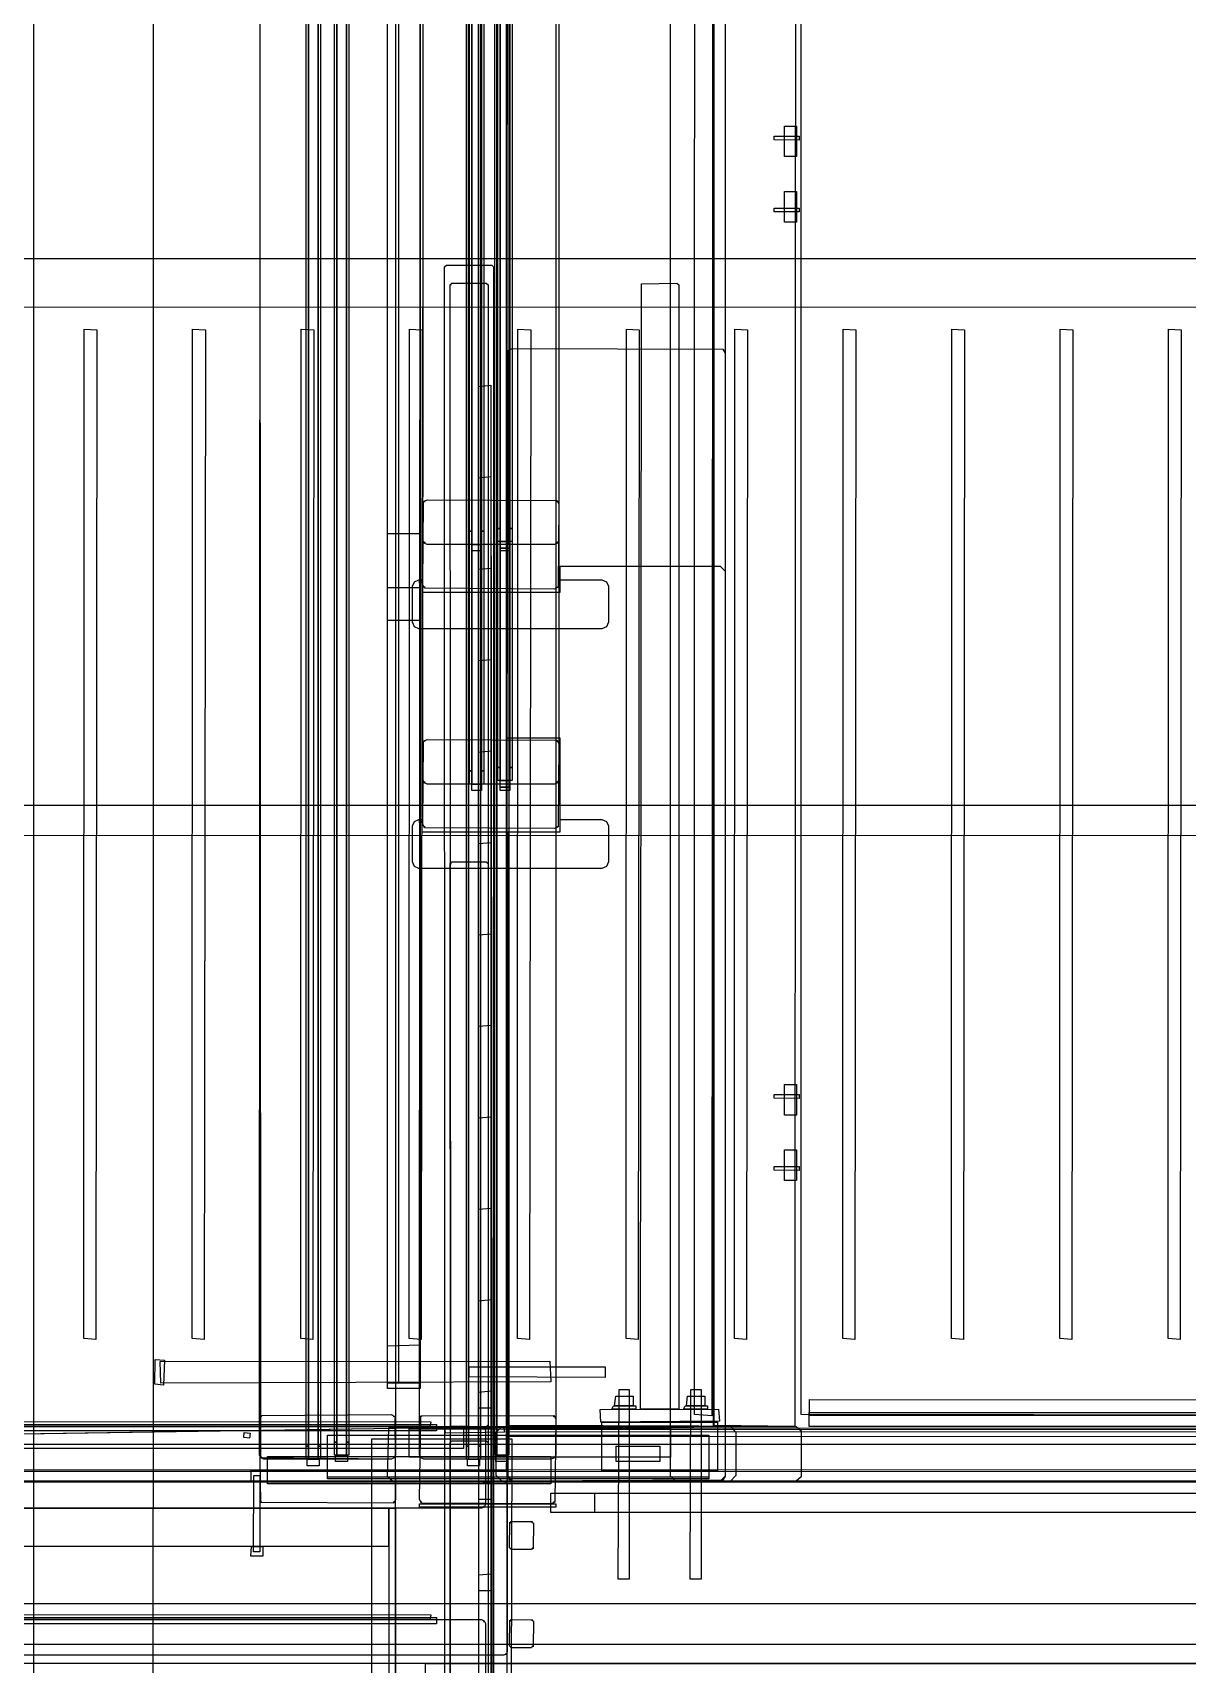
# Model space of a CAD drawing. Header units: metres. Extents: x 292.5 to 342.7, y -1 to 8.9.
# Drawn here: x 293.564 to 294.624, y 3.032 to 4.53 of the extents above; entities that cross this region are included whole.
import ezdxf

# ---------------------------------------------------------------- set-up
doc = ezdxf.new("R2010")
doc.units = ezdxf.units.M
doc.layers.add('VISTA', color=8, linetype='Continuous')

msp = doc.modelspace()

# ---------------------------------------------------------------- linework, layer by layer
at = {"layer": 'VISTA'}
for points in [[(293.5651, 6.5658), (293.5716, 6.5928), (293.5951, 6.6292), (293.7421, 6.7726), (293.745, 6.7855), (293.745, 6.897), (293.855, 6.897), (293.8544, 6.7715), (293.8489, 6.7441), (293.8379, 6.7184), (293.8122, 6.6859), (293.701, 6.5809), (293.6749, 6.5529), (293.6746, -0.2029), (293.6711, -0.2091), (293.664, -0.2147), (293.6417, -0.2226), (293.6278, -0.2243), (293.5996, -0.2228), (293.5768, -0.2152), (293.5656, -0.2035), (293.5651, 6.5658)], [(294, 6.3955), (294.0045, 6.4), (294.6355, 6.4), (294.64, 6.3955), (294.64, 3.2045), (294.6355, 3.2), (294.0045, 3.2), (294, 3.2045), (294, 6.3955)], [(294, 6.3955), (294.0045, 6.4), (294.1955, 6.4), (294.2, 6.3955), (294.2, 3.2045), (294.1955, 3.2), (294.0045, 3.2), (294, 3.2045), (294, 6.3955)], [(294, 6.3955), (294.0019, 6.3992), (301.9955, 6.4), (301.9992, 6.3981), (302, 3.2045), (301.9981, 3.2008), (294.0045, 3.2), (294, 3.2045), (294, 6.3955)], [(294.15, 5.9455), (294.1519, 5.9492), (297.5455, 5.95), (297.5492, 5.9481), (297.55, 3.2045), (297.5481, 3.2008), (294.1545, 3.2), (294.15, 3.2045), (294.15, 5.9455)], [(294.0435, 5.92), (294.0463, 5.9188), (294.0475, 5.916), (294.0475, 3.844), (294.0463, 3.8412), (294.0435, 3.84), (293.9265, 3.84), (293.9237, 3.8412), (293.9225, 3.844), (293.9237, 5.9188), (294.0435, 5.92)], [(294.0435, 5.92), (294.0463, 5.9188), (294.0475, 5.916), (294.0475, 3.844), (294.0463, 3.8412), (294.0435, 3.84), (293.9265, 3.84), (293.9237, 3.8412), (293.9225, 3.844), (293.9237, 5.9188), (294.0435, 5.92)], [(293.9675, 5.92), (293.9765, 5.92), (293.9765, 3.84), (293.9675, 3.84), (293.9675, 5.92)], [(293.9675, 5.908), (293.9675, 3.852), (293.9655, 3.852), (293.9655, 5.908), (293.9675, 5.908)], [(293.9675, 5.908), (293.9675, 3.852), (293.9655, 3.852), (293.9655, 5.908), (293.9675, 5.908)], [(293.9785, 5.908), (293.9785, 3.852), (293.9765, 3.852), (293.9765, 5.908), (293.9785, 5.908)], [(293.9785, 5.908), (293.9785, 3.852), (293.9765, 3.852), (293.9765, 5.908), (293.9785, 5.908)], [(293.9935, 5.9049), (293.9935, 3.8551), (293.9915, 3.8551), (293.9915, 5.9049), (293.9935, 5.9049)], [(293.9935, 5.9049), (293.9935, 3.8551), (293.9915, 3.8551), (293.9915, 5.9049), (293.9935, 5.9049)], [(293.9935, 5.9169), (294.0025, 5.9169), (294.0025, 3.8431), (293.9935, 3.8431), (293.9935, 5.9169)], [(294.0045, 5.9049), (294.0045, 3.8551), (294.0025, 3.8551), (294.0025, 5.9049), (294.0045, 5.9049)], [(294.0045, 5.9049), (294.0045, 3.8551), (294.0025, 3.8551), (294.0025, 5.9049), (294.0045, 5.9049)], [(293.89, 5.79), (293.92, 5.79), (293.92, 3.29), (293.89, 3.29), (293.89, 5.79)], [(293.92, 5.79), (293.92, 3.29), (293.89, 3.29), (293.89, 5.79), (293.92, 5.79)], [(293.9005, 3.29), (293.9005, 5.716), (293.9045, 5.716), (293.9045, 5.79), (293.92, 5.79), (293.92, 3.29), (293.9005, 3.29)], [(293.89, 5.78), (293.92, 5.78), (293.92, 4.02), (293.89, 4.02), (293.89, 5.78)], [(293.89, 5.78), (293.92, 5.78), (293.92, 4.02), (293.89, 4.02), (293.89, 5.78)], [(293.89, 5.78), (293.92, 5.78), (293.92, 4.02), (293.89, 4.02), (293.89, 5.78)], [(293.89, 5.78), (293.92, 5.78), (293.92, 4.02), (293.89, 4.02), (293.89, 5.78)], [(294.0435, 5.78), (294.0463, 5.7788), (294.0475, 5.776), (294.0475, 4.064), (294.0463, 4.0612), (294.0435, 4.06), (293.9265, 4.06), (293.9237, 4.0612), (293.9225, 4.064), (293.9237, 5.7788), (294.0435, 5.78)], [(294.0435, 5.78), (294.0463, 5.7788), (294.0475, 5.776), (294.0475, 4.064), (294.0463, 4.0612), (294.0435, 4.06), (293.9265, 4.06), (293.9237, 4.0612), (293.9225, 4.064), (293.9237, 5.7788), (294.0435, 5.78)], [(293.9675, 5.78), (293.9765, 5.78), (293.9765, 4.06), (293.9675, 4.06), (293.9675, 5.78)], [(293.9935, 5.7774), (294.0025, 5.7774), (294.0025, 4.0626), (293.9935, 4.0626), (293.9935, 5.7774)], [(293.8935, 5.76), (293.8963, 5.7588), (293.8975, 5.756), (293.8975, 3.224), (293.8963, 3.2212), (293.8935, 3.22), (293.7765, 3.22), (293.7737, 3.2212), (293.7725, 3.224), (293.7737, 5.7588), (293.8935, 5.76)], [(293.7725, 5.756), (293.7737, 5.7588), (293.7765, 5.76), (293.8935, 5.76), (293.8963, 5.7588), (293.8975, 5.756), (293.8975, 3.224), (293.8963, 3.2212), (293.8935, 3.22), (293.7737, 3.2212), (293.7725, 5.756)], [(293.8175, 5.76), (293.8265, 5.76), (293.8265, 3.22), (293.8175, 3.22), (293.8175, 5.76)], [(293.8435, 5.7562), (293.8525, 5.7562), (293.8525, 3.2238), (293.8435, 3.2238), (293.8435, 5.7562)], [(294.0405, 5.76), (294.0433, 5.7588), (294.0445, 5.756), (294.0445, 3.224), (294.0433, 3.2212), (294.0405, 3.22), (293.9235, 3.22), (293.9207, 3.2212), (293.9195, 3.224), (293.9207, 5.7588), (294.0405, 5.76)], [(294.0405, 5.76), (294.0433, 5.7588), (294.0445, 5.756), (294.0445, 3.224), (294.0433, 3.2212), (294.0405, 3.22), (293.9235, 3.22), (293.9207, 3.2212), (293.9195, 3.224), (293.9207, 5.7588), (294.0405, 5.76)], [(293.9645, 5.76), (293.9735, 5.76), (293.9735, 3.22), (293.9645, 3.22), (293.9645, 5.76)], [(293.9675, 5.768), (293.9675, 4.072), (293.9655, 4.072), (293.9655, 5.768), (293.9675, 5.768)], [(293.9675, 5.768), (293.9675, 4.072), (293.9655, 4.072), (293.9655, 5.768), (293.9675, 5.768)], [(293.9785, 5.768), (293.9785, 4.072), (293.9765, 4.072), (293.9765, 5.768), (293.9785, 5.768)], [(293.9785, 5.768), (293.9785, 4.072), (293.9765, 4.072), (293.9765, 5.768), (293.9785, 5.768)], [(293.9905, 5.7562), (293.9995, 5.7562), (293.9995, 3.2238), (293.9905, 3.2238), (293.9905, 5.7562)], [(293.9935, 5.7654), (293.9935, 4.0746), (293.9915, 4.0746), (293.9915, 5.7654), (293.9935, 5.7654)], [(293.9935, 5.7654), (293.9935, 4.0746), (293.9915, 4.0746), (293.9915, 5.7654), (293.9935, 5.7654)], [(294.0045, 5.7654), (294.0045, 4.0746), (294.0025, 4.0746), (294.0025, 5.7654), (294.0045, 5.7654)], [(294.0045, 5.7654), (294.0045, 4.0746), (294.0025, 4.0746), (294.0025, 5.7654), (294.0045, 5.7654)], [(293.8175, 5.748), (293.8175, 3.232), (293.8155, 3.232), (293.8155, 5.748), (293.8175, 5.748)], [(293.8175, 5.748), (293.8175, 3.232), (293.8155, 3.232), (293.8155, 5.748), (293.8175, 5.748)], [(293.8285, 5.748), (293.8285, 3.232), (293.8265, 3.232), (293.8265, 5.748), (293.8285, 5.748)], [(293.8285, 5.748), (293.8285, 3.232), (293.8265, 3.232), (293.8265, 5.748), (293.8285, 5.748)], [(293.8435, 5.7442), (293.8435, 3.2358), (293.8415, 3.2358), (293.8415, 5.7442), (293.8435, 5.7442)], [(293.8435, 5.7442), (293.8435, 3.2358), (293.8415, 3.2358), (293.8415, 5.7442), (293.8435, 5.7442)], [(293.8545, 5.7442), (293.8545, 3.2358), (293.8525, 3.2358), (293.8525, 5.7442), (293.8545, 5.7442)], [(293.8545, 5.7442), (293.8545, 3.2358), (293.8525, 3.2358), (293.8525, 5.7442), (293.8545, 5.7442)], [(293.9645, 5.748), (293.9645, 3.232), (293.9625, 3.232), (293.9625, 5.748), (293.9645, 5.748)], [(293.9645, 5.748), (293.9645, 3.232), (293.9625, 3.232), (293.9625, 5.748), (293.9645, 5.748)], [(293.9755, 5.748), (293.9755, 3.232), (293.9735, 3.232), (293.9735, 5.748), (293.9755, 5.748)], [(293.9755, 5.748), (293.9755, 3.232), (293.9735, 3.232), (293.9735, 5.748), (293.9755, 5.748)], [(293.9905, 5.7442), (293.9905, 3.2358), (293.9885, 3.2358), (293.9885, 5.7442), (293.9905, 5.7442)], [(293.9905, 5.7442), (293.9905, 3.2358), (293.9885, 3.2358), (293.9885, 5.7442), (293.9905, 5.7442)], [(294.0015, 5.7442), (294.0015, 3.2358), (293.9995, 3.2358), (293.9995, 5.7442), (294.0015, 5.7442)], [(294.0015, 5.7442), (294.0015, 3.2358), (293.9995, 3.2358), (293.9995, 5.7442), (294.0015, 5.7442)], [(294.19, 5.639), (294.189, 3.25), (294, 3.251), (294.0003, 5.6397), (294.19, 5.639)], [(294.265, 5.639), (294.264, 3.25), (294, 3.251), (294.0003, 5.6397), (294.265, 5.639)], [(294.265, 5.639), (294.264, 3.25), (294.19, 3.251), (294.19, 5.639), (294.265, 5.639)], [(294.189, 5.604), (294.188, 3.26), (294.172, 3.261), (294.1723, 5.6047), (294.189, 5.604)], [(294.189, 5.604), (294.188, 3.26), (294.172, 3.261), (294.1723, 5.6047), (294.189, 5.604)], [(295.125, 5.599), (295.124, 3.26), (294.27, 3.261), (294.27, 5.599), (295.125, 5.599)], [(294.245, 4.4348), (294.268, 4.4348), (294.268, 4.4312), (294.245, 4.4314), (294.245, 4.4348)], [(294.2655, 4.444), (294.2655, 4.416), (294.2545, 4.416), (294.2545, 4.444), (294.2655, 4.444)], [(294.2655, 4.384), (294.2655, 4.356), (294.2545, 4.356), (294.2545, 4.384), (294.2655, 4.384)], [(294.245, 4.3688), (294.268, 4.3688), (294.268, 4.3652), (294.245, 4.3654), (294.245, 4.3688)], [(293.02, 4.3208), (293.0217, 4.3225), (301.9783, 4.3225), (301.98, 4.3208), (301.98, 4.2792), (301.9793, 4.2792), (301.9793, 4.2778), (301.9783, 4.2775), (293.0207, 4.2778), (293.02, 4.3208)], [(293.9425, 4.3148), (293.9442, 4.3165), (293.9858, 4.3165), (293.9875, 4.3148), (293.9875, 1.0952), (293.9858, 1.0935), (293.9442, 1.0935), (293.9432, 1.0942), (293.9425, 4.3148)], [(293.9475, 4.2983), (293.9492, 4.3), (293.9808, 4.3), (293.9825, 4.2983), (293.9825, 3.2515), (293.9808, 3.2498), (293.9483, 3.2505), (293.9475, 4.2983)], [(294.1558, 4.3), (294.1575, 4.2983), (294.1575, 3.266), (294.1225, 3.266), (294.1233, 4.2992), (294.1558, 4.3)], [(293.9482, 4.2981), (293.9482, 4.2983), (293.9482, 4.2981), (293.9482, 4.2981)], [(293.9822, 4.2981), (293.9822, 4.2981), (293.9822, 4.2981), (293.9822, 4.2981)], [(293.6233, 4.257), (293.6223, 3.33), (293.6113, 3.331), (293.6116, 4.2577), (293.6233, 4.257)], [(293.7229, 4.257), (293.7219, 3.33), (293.7109, 3.331), (293.7112, 4.2577), (293.7229, 4.257)], [(293.8224, 4.257), (293.8214, 3.33), (293.8104, 3.331), (293.8107, 4.2577), (293.8224, 4.257)], [(293.922, 4.257), (293.921, 3.33), (293.91, 3.331), (293.9103, 4.2577), (293.922, 4.257)], [(294.0216, 4.257), (294.0206, 3.33), (294.0096, 3.331), (294.0099, 4.2577), (294.0216, 4.257)], [(294.1211, 4.257), (294.1201, 3.33), (294.1091, 3.331), (294.1094, 4.2577), (294.1211, 4.257)], [(294.2207, 4.257), (294.2197, 3.33), (294.2087, 3.331), (294.209, 4.2577), (294.2207, 4.257)], [(294.3202, 4.257), (294.3192, 3.33), (294.3082, 3.331), (294.3085, 4.2577), (294.3202, 4.257)], [(294.4198, 4.257), (294.4188, 3.33), (294.4078, 3.331), (294.4081, 4.2577), (294.4198, 4.257)], [(294.5193, 4.257), (294.5183, 3.33), (294.5073, 3.331), (294.5076, 4.2577), (294.5193, 4.257)], [(294.6189, 4.257), (294.6179, 3.33), (294.6069, 3.331), (294.6072, 4.2577), (294.6189, 4.257)], [(294.0485, 3.796), (294.0485, 3.882), (294, 3.882), (294.0008, 4.2381), (294.0045, 4.24), (294.1981, 4.2392), (294.2, 4.2355), (294.2, 3.2045), (294.1981, 3.2008), (294.0045, 3.2), (294.0008, 3.2019), (294.0008, 3.796), (294.0485, 3.796)], [(293.974, 4.2051), (293.985, 4.2061), (293.986, 3.267), (293.974, 3.267), (293.974, 4.2051)], [(293.974, 4.1212), (293.985, 4.1222), (293.986, 3.183), (293.974, 3.183), (293.974, 4.1212)], [(293.9741, 4.1212), (293.9741, 4.1212), (293.974, 4.1212), (293.9741, 4.1212)], [(293.9265, 4.101), (294.0458, 4.1003), (294.0475, 4.097), (294.0468, 4.0207), (294.0435, 4.019), (293.9242, 4.0197), (293.9225, 4.023), (293.9232, 4.0993), (293.9265, 4.101)], [(293.9242, 4.0993), (293.9247, 4.0995), (293.924, 4.0995), (293.9242, 4.0993)], [(294.046, 4.0995), (294.0453, 4.0995), (294.0458, 4.0993), (294.046, 4.0995)], [(293.89, 4.07), (293.92, 4.07), (293.92, 3.99), (293.89, 3.99), (293.89, 4.07)], [(293.89, 4.07), (293.92, 4.07), (293.92, 3.99), (293.89, 3.99), (293.89, 4.07)], [(293.9247, 4.0615), (293.924, 4.0622), (293.924, 4.0615), (293.9247, 4.0615)], [(293.9247, 4.0615), (293.924, 4.0622), (293.9242, 4.0617), (293.9247, 4.0615)], [(293.9675, 4.072), (293.9675, 4.06), (293.9655, 4.06), (293.9655, 4.072), (293.9675, 4.072)], [(293.9785, 4.072), (293.9785, 4.06), (293.9765, 4.06), (293.9765, 4.072), (293.9785, 4.072)], [(293.9935, 4.0746), (293.9935, 4.0626), (293.9915, 4.0626), (293.9915, 4.0746), (293.9935, 4.0746)], [(294.0025, 4.0626), (294.0025, 4.0566), (293.9935, 4.0566), (293.9935, 4.0626), (294.0025, 4.0626)], [(294.0025, 4.0626), (294.0025, 4.0566), (293.9935, 4.0566), (293.9935, 4.0626), (294.0025, 4.0626)], [(294.0045, 4.0746), (294.0045, 4.0626), (294.0025, 4.0626), (294.0025, 4.0746), (294.0045, 4.0746)], [(294.046, 4.0615), (294.046, 4.0622), (294.0458, 4.0617), (294.046, 4.0615)], [(294.046, 4.0615), (294.046, 4.0622), (294.0458, 4.0617), (294.046, 4.0615)], [(293.9765, 4.06), (293.9765, 4.054), (293.9675, 4.054), (293.9675, 4.06), (293.9765, 4.06)], [(293.9765, 4.06), (293.9765, 4.054), (293.9675, 4.054), (293.9675, 4.06), (293.9765, 4.06)], [(294.0025, 4.0566), (294.0025, 4.054), (293.9935, 4.054), (293.9935, 4.0566), (294.0025, 4.0566)], [(294.0025, 4.0566), (294.0025, 4.054), (293.9935, 4.054), (293.9935, 4.0566), (294.0025, 4.0566)], [(293.974, 4.0372), (293.985, 4.0382), (293.986, 3.0991), (293.974, 3.0991), (293.974, 4.0372)], [(294, 4.016), (294.0485, 4.016), (294.0485, 4.04), (294.1955, 4.04), (294.2, 4.0355), (294.2, 3.2045), (294.1955, 3.2), (294.0045, 3.2), (294, 3.2045), (294, 4.016)], [(293.913, 4.0215), (293.9148, 4.0257), (293.919, 4.0275), (293.9215, 4.0275), (293.919, 4.0257), (293.9215, 4.0257), (293.919, 4.025), (293.9215, 4.0249), (293.9215, 4.016), (294.0485, 4.016), (294.0485, 4.0275), (294.087, 4.0275), (294.0912, 4.0257), (294.093, 4.0215), (294.093, 3.9885), (294.0912, 3.9843), (294.087, 3.9825), (293.919, 3.9825), (293.9148, 3.9843), (293.913, 3.9885), (293.913, 4.0215)], [(293.9242, 4.0207), (293.924, 4.0212), (293.924, 4.0205), (293.9242, 4.0207)], [(294.0458, 4.0207), (294.0453, 4.0205), (294.046, 4.0205), (294.0458, 4.0207)], [(293.974, 3.9533), (293.985, 3.9543), (293.986, 3.0151), (293.974, 3.0151), (293.974, 3.9533)], [(293.9265, 3.881), (294.0458, 3.8803), (294.0475, 3.877), (294.0468, 3.8007), (294.0435, 3.799), (293.9242, 3.7997), (293.9225, 3.803), (293.9232, 3.8793), (293.9265, 3.881)], [(293.9242, 3.8793), (293.9247, 3.8795), (293.924, 3.8795), (293.9242, 3.8793)], [(293.974, 3.8693), (293.985, 3.8703), (293.986, 2.9312), (293.974, 2.9312), (293.974, 3.8693)], [(294.046, 3.8795), (294.0453, 3.8795), (294.0458, 3.8793), (294.046, 3.8795)], [(293.9675, 3.852), (293.9675, 3.84), (293.9655, 3.84), (293.9655, 3.852), (293.9675, 3.852)], [(293.9785, 3.852), (293.9785, 3.84), (293.9765, 3.84), (293.9765, 3.852), (293.9785, 3.852)], [(293.9935, 3.8551), (293.9935, 3.8431), (293.9915, 3.8431), (293.9915, 3.8551), (293.9935, 3.8551)], [(294.0045, 3.8551), (294.0045, 3.8431), (294.0025, 3.8431), (294.0025, 3.8551), (294.0045, 3.8551)], [(293.9247, 3.8415), (293.924, 3.8422), (293.924, 3.8415), (293.9247, 3.8415)], [(293.9247, 3.8415), (293.924, 3.8422), (293.9242, 3.8417), (293.9247, 3.8415)], [(293.9765, 3.84), (293.9765, 3.834), (293.9675, 3.834), (293.9675, 3.84), (293.9765, 3.84)], [(293.9765, 3.84), (293.9765, 3.834), (293.9675, 3.834), (293.9675, 3.84), (293.9765, 3.84)], [(294.0025, 3.8431), (294.0025, 3.8371), (293.9935, 3.8371), (293.9935, 3.8431), (294.0025, 3.8431)], [(294.0025, 3.8431), (294.0025, 3.8371), (293.9935, 3.8371), (293.9935, 3.8431), (294.0025, 3.8431)], [(294.0025, 3.8371), (294.0025, 3.834), (293.9935, 3.834), (293.9935, 3.8371), (294.0025, 3.8371)], [(294.0025, 3.8371), (294.0025, 3.834), (293.9935, 3.834), (293.9935, 3.8371), (294.0025, 3.8371)], [(294.046, 3.8415), (294.046, 3.8422), (294.0458, 3.8417), (294.046, 3.8415)], [(294.046, 3.8415), (294.046, 3.8422), (294.0458, 3.8417), (294.046, 3.8415)], [(293.02, 3.8188), (293.0217, 3.8205), (301.9783, 3.8205), (301.98, 3.8188), (301.98, 3.7942), (301.9783, 3.7925), (293.0207, 3.7928), (293.02, 3.8188)], [(293.913, 3.8015), (293.9148, 3.8057), (293.919, 3.8075), (293.9215, 3.8075), (293.919, 3.8057), (293.9215, 3.8057), (293.919, 3.805), (293.9215, 3.8049), (293.9215, 3.796), (294.0485, 3.796), (294.0485, 3.8075), (294.087, 3.8075), (294.0912, 3.8057), (294.093, 3.8015), (294.093, 3.7685), (294.0912, 3.7643), (294.087, 3.7625), (293.919, 3.7625), (293.9148, 3.7643), (293.913, 3.7685), (293.913, 3.8015)], [(293.9242, 3.8007), (293.924, 3.8012), (293.924, 3.8005), (293.9242, 3.8007)], [(294.0458, 3.8007), (294.0453, 3.8005), (294.046, 3.8005), (294.0458, 3.8007)], [(293.974, 3.7854), (293.985, 3.7864), (293.986, 2.8472), (293.974, 2.8472), (293.974, 3.7854)], [(293.9475, 3.7668), (293.9492, 3.7685), (293.9808, 3.7685), (293.9825, 3.7668), (293.9825, 2.7198), (293.9808, 2.7181), (293.9482, 2.7189), (293.9475, 3.7668)], [(293.9482, 3.7664), (293.9482, 3.7669), (293.9482, 3.7664), (293.9482, 3.7664)], [(293.974, 3.7014), (293.985, 3.7024), (293.986, 2.7633), (293.974, 2.7633), (293.974, 3.7014)], [(293.974, 3.6175), (293.985, 3.6185), (293.986, 2.6794), (293.974, 2.6794), (293.974, 3.6175)], [(294.245, 3.5548), (294.268, 3.5548), (294.268, 3.5512), (294.245, 3.5514), (294.245, 3.5548)], [(294.2655, 3.564), (294.2655, 3.536), (294.2545, 3.536), (294.2545, 3.564), (294.2655, 3.564)], [(293.974, 3.5335), (293.985, 3.5345), (293.986, 2.5954), (293.974, 2.5954), (293.974, 3.5335)], [(294.2655, 3.504), (294.2655, 3.476), (294.2545, 3.476), (294.2545, 3.504), (294.2655, 3.504)], [(294.245, 3.4888), (294.268, 3.4888), (294.268, 3.4852), (294.245, 3.4854), (294.245, 3.4888)], [(293.974, 3.4496), (293.985, 3.4506), (293.986, 2.5115), (293.974, 2.5115), (293.974, 3.4496)], [(293.974, 3.3656), (293.985, 3.3666), (293.986, 2.4275), (293.974, 2.4275), (293.974, 3.3656)], [(293.6855, 3.311), (293.6845, 3.288), (293.6765, 3.289), (293.6768, 3.3117), (293.6855, 3.311)], [(293.92, 3.325), (293.92, 3.285), (293.89, 3.285), (293.89, 3.3242), (293.92, 3.325)], [(294.039, 3.31), (294.04, 3.291), (293.682, 3.29), (293.6813, 3.3097), (294.039, 3.31)], [(293.965, 3.305), (294.09, 3.305), (294.09, 3.295), (293.965, 3.2957), (293.965, 3.305)], [(293.974, 3.2817), (293.985, 3.2827), (293.986, 2.3436), (293.974, 2.3436), (293.974, 3.2817)], [(294.112, 3.284), (294.112, 3.11), (294.102, 3.11), (294.1027, 3.284), (294.112, 3.284)], [(294.112, 3.284), (294.112, 3.11), (294.102, 3.11), (294.1027, 3.284), (294.112, 3.284)], [(294.178, 3.284), (294.178, 3.11), (294.168, 3.11), (294.1687, 3.284), (294.178, 3.284)], [(294.178, 3.284), (294.178, 3.11), (294.168, 3.11), (294.1687, 3.284), (294.178, 3.284)], [(294.118, 3.269), (294.118, 3.266), (294.096, 3.266), (294.0975, 3.269), (294.118, 3.269)], [(294.118, 3.269), (294.118, 3.266), (294.096, 3.266), (294.0975, 3.269), (294.118, 3.269)], [(294.1155, 3.278), (294.1155, 3.269), (294.0985, 3.269), (294.0996, 3.278), (294.1155, 3.278)], [(294.1155, 3.278), (294.1155, 3.269), (294.0985, 3.269), (294.0996, 3.278), (294.1155, 3.278)], [(294.184, 3.269), (294.184, 3.266), (294.162, 3.266), (294.1635, 3.269), (294.184, 3.269)], [(294.184, 3.269), (294.184, 3.266), (294.162, 3.266), (294.1635, 3.269), (294.184, 3.269)], [(294.1815, 3.278), (294.1815, 3.269), (294.1645, 3.269), (294.1656, 3.278), (294.1815, 3.278)], [(294.1815, 3.278), (294.1815, 3.269), (294.1645, 3.269), (294.1656, 3.278), (294.1815, 3.278)], [(294.2775, 3.275), (295.118, 3.2745), (295.1175, 3.26), (294.2775, 3.2601), (294.2775, 3.275)], [(293.025, 3.252), (293.935, 3.252), (293.935, 3.246), (293.025, 3.246), (293.025, 3.252)], [(293.0307, 3.255), (293.93, 3.2543), (293.9293, 3.25), (293.0302, 3.2507), (293.0307, 3.255)], [(293.7725, 3.257), (293.7742, 3.2603), (293.8935, 3.261), (293.8968, 3.2593), (293.8975, 3.183), (293.8958, 3.1797), (293.7737, 3.1802), (293.7725, 3.257)], [(293.7742, 3.2593), (293.7747, 3.2595), (293.774, 3.2595), (293.7742, 3.2593)], [(293.896, 3.2595), (293.8953, 3.2595), (293.8958, 3.2593), (293.896, 3.2595)], [(294.0428, 3.2603), (294.0445, 3.257), (294.0438, 3.1807), (294.0405, 3.179), (293.9212, 3.1797), (293.9195, 3.183), (293.9207, 3.2598), (294.0428, 3.2603)], [(293.9212, 3.2593), (293.9217, 3.2595), (293.921, 3.2595), (293.9212, 3.2593)], [(294.043, 3.2595), (294.0423, 3.2595), (294.0428, 3.2593), (294.043, 3.2595)], [(294.194, 3.266), (294.195, 3.255), (294.086, 3.254), (294.0853, 3.2657), (294.194, 3.266)], [(294.087, 3.254), (294.193, 3.254), (294.193, 3.2092), (294.087, 3.2092), (294.087, 3.254)], [(294.2772, 3.263), (295.118, 3.2628), (295.1178, 3.25), (294.2772, 3.2502), (294.2772, 3.263)], [(292.9835, 3.25), (293.9765, 3.25), (293.979, 3.249), (293.98, 3.2465), (293.98, 3.1785), (293.979, 3.176), (293.9765, 3.175), (292.9835, 3.175), (292.981, 3.176), (292.98, 3.1785), (292.9806, 3.2485), (292.9835, 3.25)], [(293, 3.25), (293.96, 3.25), (293.96, 3.2299), (293, 3.23), (293, 3.25)], [(293.001, 3.235), (293.211, 3.2382), (293.999, 3.25), (294, 3.249), (293.999, 3.21), (293.211, 3.21), (293.001, 3.21), (293.001, 3.235)], [(293.001, 3.235), (293.9998, 3.25), (293.9998, 3.25), (294, 3.211), (293.999, 3.21), (293.764, 3.21), (293.211, 3.21), (293.001, 3.21), (293.001, 3.235)], [(293.001, 3.2468), (293.21, 3.2468), (293.211, 3.25), (293.999, 3.25), (294, 3.201), (293.999, 3.2), (293.211, 3.2), (293.001, 3.2), (293.001, 3.2468)], [(293.7585, 3.2445), (293.764, 3.244), (293.7635, 3.2395), (293.7581, 3.24), (293.7585, 3.2445)], [(294.185, 3.242), (294.185, 3.202), (293.835, 3.202), (293.835, 3.242), (294.185, 3.242)], [(294.185, 3.242), (294.185, 3.202), (293.835, 3.202), (293.835, 3.242), (294.185, 3.242)], [(294.0044, 3.2387), (294.0037, 3.0093), (293.8756, 3.0101), (293.8756, 3.2387), (294.0044, 3.2387)], [(294.2653, 3.25), (294.27, 3.246), (294.27, 3.204), (294.2653, 3.2), (293.8947, 3.2), (293.89, 3.204), (293.8914, 3.2488), (294.2653, 3.25)], [(293.91, 3.222), (293.91, 3.248), (294.15, 3.248), (294.15, 3.222), (293.91, 3.222)], [(293.9965, 3.25), (293.9975, 3.245), (293.9435, 3.244), (293.9428, 3.2497), (293.9965, 3.25)], [(293.9965, 3.25), (293.9975, 3.245), (293.9435, 3.244), (293.9428, 3.2497), (293.9965, 3.25)], [(293.9475, 3.2352), (293.9492, 3.2369), (293.9808, 3.2369), (293.9825, 3.2352), (293.9825, 2.1882), (293.9808, 2.1865), (293.9482, 2.1872), (293.9475, 3.2352)], [(293.9783, 3.249), (293.9783, 3.2483), (293.979, 3.2483), (293.9783, 3.249)], [(293.99, 3.245), (293.995, 3.25), (294.205, 3.25), (294.21, 3.245), (294.21, 3.205), (294.205, 3.2), (293.995, 3.2), (293.99, 3.205), (293.99, 3.245)], [(293.9998, 3.25), (293.9998, 3.25), (293.9998, 3.25), (293.9998, 3.25)], [(301.995, 3.25), (302, 3.245), (302, 3.205), (301.995, 3.2), (294.005, 3.2), (294, 3.205), (294.0015, 3.2485), (301.995, 3.25)], [(301.999, 3.2483), (302, 3.211), (294.001, 3.21), (294, 3.2473), (301.999, 3.2483)], [(294.0005, 3.2455), (302, 3.245), (301.9995, 3.2405), (294.0001, 3.241), (294.0005, 3.2455)], [(293, 3.234), (302, 3.234), (302, 3.199), (293, 3.199), (293, 3.234)], [(293.7747, 3.2215), (293.774, 3.2222), (293.7742, 3.2217), (293.7747, 3.2215)], [(293.7747, 3.2215), (293.774, 3.2222), (293.774, 3.2215), (293.7747, 3.2215)], [(294.04, 3.2225), (294.04, 3.1975), (293.78, 3.1975), (293.78, 3.2225), (294.04, 3.2225)], [(293.8175, 3.232), (293.8175, 3.22), (293.8155, 3.22), (293.8155, 3.232), (293.8175, 3.232)], [(293.8285, 3.232), (293.8285, 3.22), (293.8265, 3.22), (293.8265, 3.232), (293.8285, 3.232)], [(293.8435, 3.2358), (293.8435, 3.2238), (293.8415, 3.2238), (293.8415, 3.2358), (293.8435, 3.2358)], [(293.8535, 3.2238), (293.8535, 3.2178), (293.8425, 3.2178), (293.8425, 3.2238), (293.8535, 3.2238)], [(293.8535, 3.2238), (293.8535, 3.2178), (293.8425, 3.2178), (293.8425, 3.2238), (293.8535, 3.2238)], [(293.8545, 3.2358), (293.8545, 3.2238), (293.8525, 3.2238), (293.8525, 3.2358), (293.8545, 3.2358)], [(293.896, 3.2215), (293.896, 3.2222), (293.8958, 3.2217), (293.896, 3.2215)], [(293.896, 3.2215), (293.896, 3.2222), (293.8958, 3.2217), (293.896, 3.2215)], [(293.9217, 3.2215), (293.921, 3.2222), (293.9212, 3.2217), (293.9217, 3.2215)], [(293.9217, 3.2215), (293.921, 3.2222), (293.921, 3.2215), (293.9217, 3.2215)], [(293.9645, 3.232), (293.9645, 3.22), (293.9625, 3.22), (293.9625, 3.232), (293.9645, 3.232)], [(293.9755, 3.232), (293.9755, 3.22), (293.9735, 3.22), (293.9735, 3.232), (293.9755, 3.232)], [(293.9822, 3.2347), (293.9822, 3.2347), (293.9822, 3.2347), (293.9822, 3.2347)], [(293.9905, 3.2358), (293.9905, 3.2238), (293.9885, 3.2238), (293.9885, 3.2358), (293.9905, 3.2358)], [(294.0005, 3.2238), (294.0005, 3.2178), (293.9895, 3.2178), (293.9895, 3.2238), (294.0005, 3.2238)], [(294.0005, 3.2238), (294.0005, 3.2178), (293.9895, 3.2178), (293.9895, 3.2238), (294.0005, 3.2238)], [(294.0015, 3.2358), (294.0015, 3.2238), (293.9995, 3.2238), (293.9995, 3.2358), (294.0015, 3.2358)], [(294.043, 3.2215), (294.043, 3.2222), (294.0428, 3.2217), (294.043, 3.2215)], [(294.043, 3.2215), (294.043, 3.2222), (294.0428, 3.2217), (294.043, 3.2215)], [(294.1, 3.232), (294.14, 3.232), (294.14, 3.218), (294.1, 3.218), (294.1, 3.232)], [(301.9955, 3.21), (302, 3.2055), (302, 3.0545), (301.9955, 3.05), (293.0045, 3.05), (293, 3.0545), (293.0013, 3.2087), (301.9955, 3.21)], [(293.765, 3.2), (293.765, 3.21), (294, 3.21), (294, 3.2), (293.765, 3.2)], [(293.8275, 3.22), (293.8275, 3.214), (293.8165, 3.214), (293.8165, 3.22), (293.8275, 3.22)], [(293.8275, 3.22), (293.8275, 3.214), (293.8165, 3.214), (293.8165, 3.22), (293.8275, 3.22)], [(293.8975, 3.2086), (293.8992, 3.2103), (293.9808, 3.2103), (293.9825, 3.2086), (293.9825, -0.0986), (293.9817, -0.1001), (293.9808, -0.1003), (293.8992, -0.1003), (293.8982, -0.0997), (293.8975, 3.2086)], [(293.9745, 3.22), (293.9745, 3.214), (293.9635, 3.214), (293.9635, 3.22), (293.9745, 3.22)], [(293.9745, 3.22), (293.9745, 3.214), (293.9635, 3.214), (293.9635, 3.22), (293.9745, 3.22)], [(293, 3.197), (293.0009, 3.1991), (293.003, 3.2), (293.997, 3.2), (294, 3.197), (294, 3.043), (293.9991, 3.0409), (293.997, 3.04), (293.003, 3.04), (293.0009, 3.0409), (293, 3.043), (293, 3.197)], [(293, 3.197), (293.0009, 3.1991), (293.003, 3.2), (293.997, 3.2), (293.9991, 3.1991), (294, 3.197), (294, 3.043), (293.9991, 3.0409), (293.997, 3.04), (293.003, 3.04), (293.0009, 3.0409), (293, 3.197)], [(293.773, 3.205), (293.773, 3.135), (293.767, 3.135), (293.7674, 3.205), (293.773, 3.205)], [(294.185, 3.204), (294.185, 3.202), (293.835, 3.202), (293.835, 3.204), (294.185, 3.204)], [(293.974, 3.1978), (293.985, 3.1987), (293.986, 2.2596), (293.974, 2.2596), (293.974, 3.1978)], [(293.9985, 3.1985), (293.9991, 3.1985), (293.9991, 3.1991), (293.9985, 3.1985)], [(302, 3.2), (302, 3), (294, 3), (294, 3.2), (302, 3.2)], [(293.7742, 3.1807), (293.774, 3.1812), (293.774, 3.1805), (293.7742, 3.1807)], [(293.8958, 3.1807), (293.8953, 3.1805), (293.896, 3.1805), (293.8958, 3.1807)], [(294.0445, 3.179), (294.0445, 3.176), (293.9195, 3.176), (293.9195, 3.179), (294.0445, 3.179)], [(293.9212, 3.1807), (293.921, 3.1812), (293.921, 3.1805), (293.9212, 3.1807)], [(293.9783, 3.176), (293.979, 3.1767), (293.9783, 3.1767), (293.9783, 3.176)], [(294.719, 3.189), (294.719, 3.1865), (297.321, 3.1865), (297.321, 3.189), (297.819, 3.189), (297.819, 3.1865), (301.221, 3.1865), (301.221, 3.189), (301.56, 3.189), (301.56, 3.171), (294.04, 3.171), (294.04, 3.189), (294.719, 3.189)], [(294.04, 3.189), (294.08, 3.189), (294.08, 3.171), (294.04, 3.171), (294.04, 3.189)], [(294.043, 3.1805), (294.043, 3.1812), (294.0428, 3.1807), (294.043, 3.1805)], [(293.0691, 3.14), (293.0685, 3.1745), (293.8909, 3.175), (293.8909, 3.14), (293.0691, 3.14)], [(293.8915, 3.175), (293.8975, 3.175), (293.8975, 2.987), (293.8915, 2.987), (293.8915, 3.175)], [(294.0037, 3.1373), (294.002, 3.1387), (294.0023, 3.1623), (294.0027, 3.1613), (294.0037, 3.163), (294.0233, 3.1627), (294.0223, 3.1623), (294.024, 3.1613), (294.0237, 3.1377), (294.0233, 3.1387), (294.0223, 3.137), (294.0037, 3.137), (294.0037, 3.1373)], [(293.7755, 3.14), (293.7755, 3.131), (293.7645, 3.131), (293.7652, 3.14), (293.7755, 3.14)], [(293.974, 3.1138), (293.985, 3.1148), (293.986, 2.1757), (293.974, 2.1757), (293.974, 3.1138)], [(292.975, 3.0875), (302.025, 3.0875), (302.025, 3.0325), (292.975, 3.0325), (292.975, 3.0875)], [(293.8978, 3.0878), (293.8978, 3.0878), (293.8978, 3.0878), (293.8978, 3.0878)], [(292.9835, 3.0728), (293.9765, 3.0728), (293.979, 3.0718), (293.98, 3.0693), (293.98, 3.0013), (293.979, 2.9988), (293.9765, 2.9978), (292.9835, 2.9978), (292.981, 2.9988), (292.98, 3.0013), (292.9806, 3.0713), (292.9835, 3.0728)], [(293.025, 3.0748), (293.935, 3.0748), (293.935, 3.0688), (293.025, 3.0688), (293.025, 3.0748)], [(293.0307, 3.0778), (293.93, 3.0771), (293.9293, 3.0728), (293.0302, 3.0735), (293.0307, 3.0778)], [(293.9783, 3.0717), (293.9783, 3.071), (293.979, 3.071), (293.9783, 3.0717)], [(294.0037, 3.0473), (294.002, 3.0487), (294.0023, 3.0723), (294.0027, 3.0713), (294.0037, 3.073), (294.0233, 3.0727), (294.0223, 3.0723), (294.024, 3.0713), (294.0237, 3.0477), (294.0233, 3.0487), (294.0223, 3.047), (294.0037, 3.047), (294.0037, 3.0473)], [(293.9985, 3.0415), (293.9985, 3.0409), (293.9991, 3.0409), (293.9985, 3.0415)], [(293.9985, 3.0415), (293.9985, 3.0409), (293.9991, 3.0409), (293.9985, 3.0415)], [(293.925, 3.0325), (302.075, 3.0325), (302.075, 2.9975), (293.925, 2.9975), (293.925, 3.0325)]]:
    msp.add_lwpolyline(points, close=True, dxfattribs=at)

doc.saveas('drawing.dxf')
